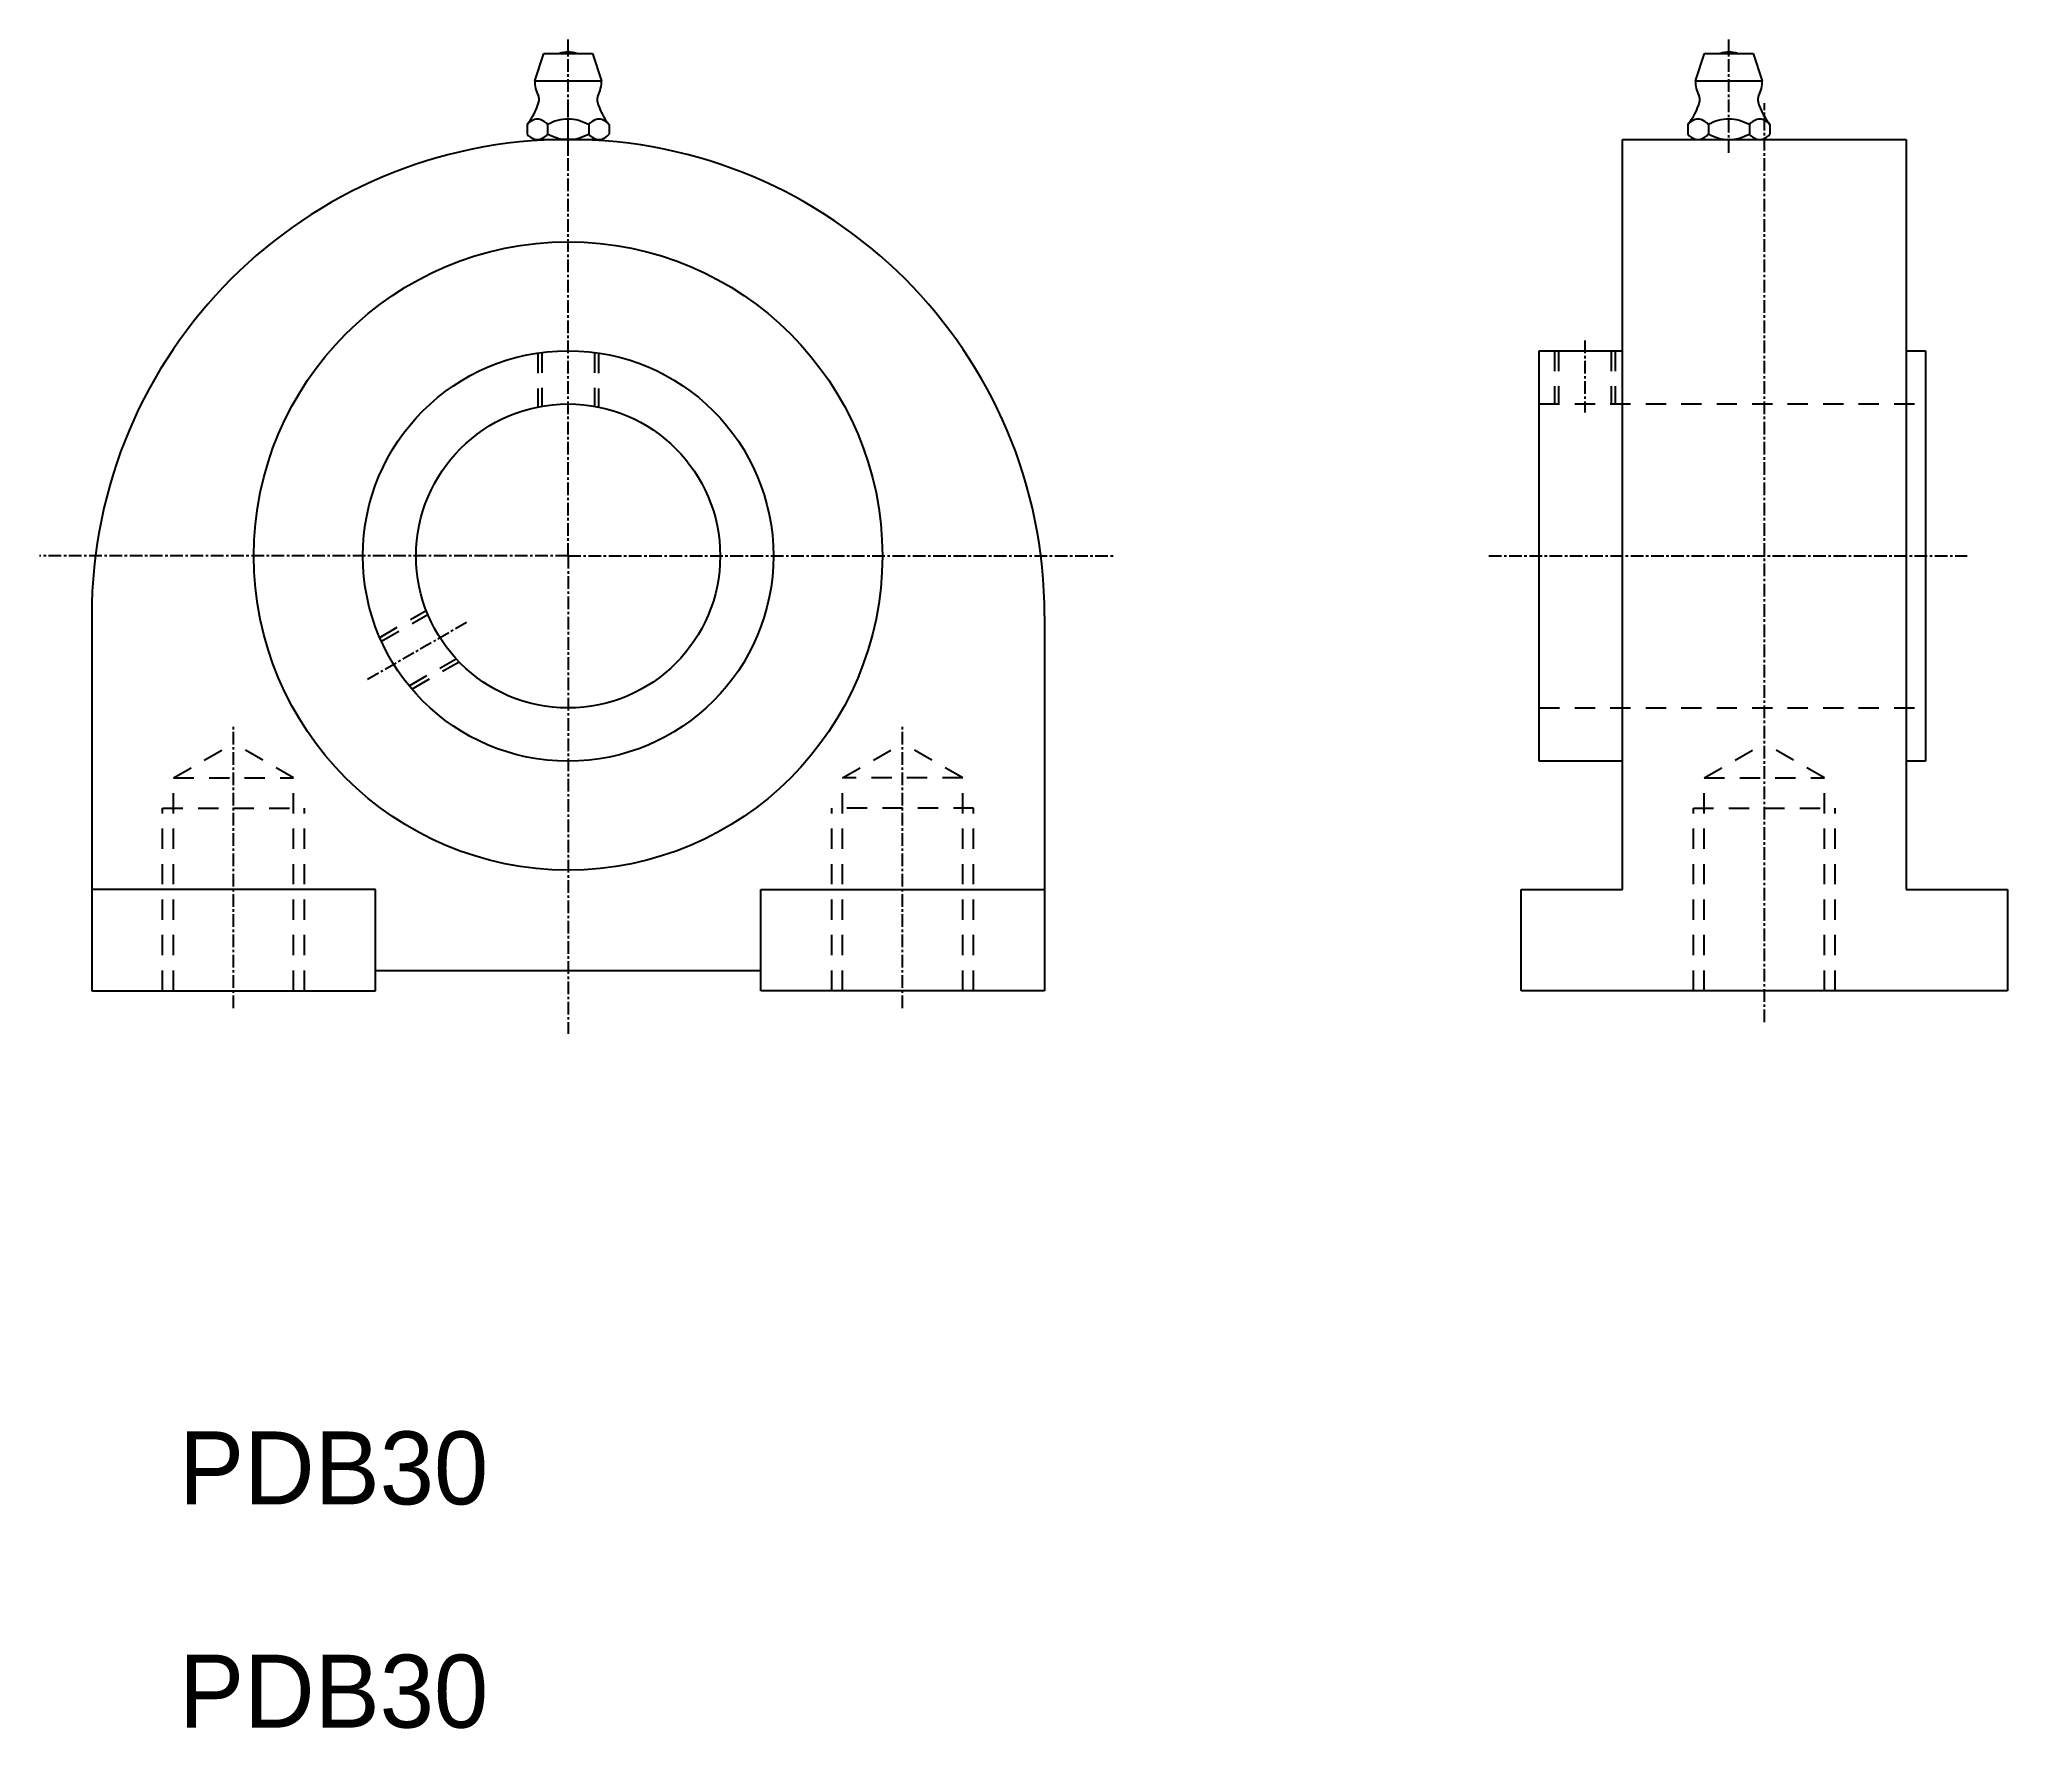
# Model space of a CAD drawing. Extents: x 202 to 396, y 13 to 179.
import ezdxf
from ezdxf.enums import TextEntityAlignment as Align

# ---------------------------------------------------------------- set-up
doc = ezdxf.new("R2010")
doc.units = 0
doc.linetypes.add('CENTER', pattern=[2, 1.25, -0.25, 0.25, -0.25])
doc.linetypes.add('DASHED', pattern=[3.5, 2, -1.5])
doc.layers.get('0').update_dxf_attribs({"linetype": 'CONTINUOUS'})
doc.layers.add('CENTER', color=1, linetype='CENTER')

msp = doc.modelspace()

# ---------------------------------------------------------------- linework, layer by layer
at = {"linetype": 'CONTINUOUS'}
for p, q in [((250.64, 175.14), (251.54, 177.84)), ((251.54, 177.84), (256.34, 177.84)), ((256.34, 177.84), (257.24, 175.14)), ((365.14, 175.14), (366.04, 177.84)), ((366.04, 177.84), (370.84, 177.84)), ((370.84, 177.84), (371.74, 175.14)), ((250.64, 175.14), (257.24, 175.14)), ((365.14, 175.14), (371.74, 175.14)), ((249.89, 170.81), (249.89, 169.87)), ((250.64, 169.34), (257.24, 169.34)), ((251.92, 170.81), (251.92, 169.87)), ((253.94, 169.34), (253.94, 169.34)), ((255.97, 170.81), (255.97, 169.87)), ((257.99, 170.81), (257.99, 169.87)), ((364.39, 170.81), (364.39, 169.87)), ((365.14, 169.34), (371.74, 169.34)), ((366.42, 170.81), (366.42, 169.87)), ((368.44, 169.34), (368.44, 169.34)), ((370.47, 170.81), (370.47, 169.87)), ((372.49, 170.81), (372.49, 169.87))]:
    msp.add_line(p, q, dxfattribs=at)
for p, q in [((357.94, 95.34), (357.94, 169.34)), ((357.94, 169.34), (385.94, 169.34)), ((385.94, 169.34), (385.94, 95.34)), ((349.74, 107.99), (349.74, 148.49)), ((349.74, 148.49), (357.94, 148.49)), ((385.94, 148.49), (387.84, 148.49)), ((387.84, 148.49), (387.84, 107.99)), ((206.94, 122.34), (206.94, 85.34)), ((300.94, 122.34), (300.94, 85.34)), ((357.94, 107.99), (349.74, 107.99)), ((387.84, 107.99), (385.94, 107.99)), ((234.94, 95.34), (206.94, 95.34)), ((234.94, 85.34), (234.94, 95.34)), ((272.94, 95.34), (300.94, 95.34)), ((272.94, 85.34), (272.94, 95.34)), ((347.94, 85.34), (347.94, 95.34)), ((347.94, 95.34), (357.94, 95.34)), ((385.94, 95.34), (395.94, 95.34)), ((395.94, 95.34), (395.94, 85.34)), ((234.94, 87.34), (272.94, 87.34)), ((206.94, 85.34), (234.94, 85.34)), ((300.94, 85.34), (272.94, 85.34)), ((395.94, 85.34), (347.94, 85.34))]:
    msp.add_line(p, q)
at = {"color": 3, "linetype": 'DASHED'}
for p, q in [((250.94, 148.27), (250.94, 142.94)), ((251.35, 148.32), (251.35, 143.01)), ((256.53, 148.32), (256.53, 143.01)), ((256.94, 148.27), (256.94, 142.94)), ((351.24, 148.49), (351.24, 143.24)), ((351.65, 148.49), (351.65, 143.24)), ((356.83, 148.49), (356.83, 143.24)), ((357.24, 148.49), (357.24, 143.24)), ((349.74, 143.24), (387.84, 143.24)), ((235.35, 120.21), (239.94, 122.85)), ((235.52, 119.83), (240.09, 122.47)), ((238.26, 115.43), (242.89, 118.1)), ((238.53, 115.11), (243.18, 117.79)), ((349.74, 113.24), (387.84, 113.24)), ((215.02, 106.34), (220.94, 109.76)), ((226.86, 106.34), (220.94, 109.76)), ((281.02, 106.34), (286.94, 109.76)), ((292.86, 106.34), (286.94, 109.76)), ((366.02, 106.34), (371.94, 109.76)), ((377.86, 106.34), (371.94, 109.76)), ((215.02, 106.34), (226.86, 106.34)), ((215.02, 85.34), (215.02, 106.34)), ((226.86, 85.34), (226.86, 106.34)), ((292.86, 106.34), (281.02, 106.34)), ((281.02, 85.34), (281.02, 106.34)), ((292.86, 85.34), (292.86, 106.34)), ((366.02, 85.34), (366.02, 106.34)), ((366.02, 106.34), (377.86, 106.34)), ((377.86, 85.34), (377.86, 106.34)), ((213.94, 103.34), (227.94, 103.34)), ((213.94, 85.34), (213.94, 103.34)), ((227.94, 85.34), (227.94, 103.34)), ((293.94, 103.34), (279.94, 103.34)), ((279.94, 85.34), (279.94, 103.34)), ((293.94, 85.34), (293.94, 103.34)), ((364.94, 85.34), (364.94, 103.34)), ((364.94, 103.34), (378.94, 103.34)), ((378.94, 85.34), (378.94, 103.34))]:
    msp.add_line(p, q, dxfattribs=at)
for radius in [31, 20.25, 15]:
    msp.add_circle((253.94, 128.24), radius)
at = {"linetype": 'CONTINUOUS'}
for centre, radius, start, end in [((253.94, 174.75), 3.2, 74.6212, 105.3788), ((368.44, 174.75), 3.2, 74.6212, 105.3788), ((253.94, 175.14), 3.3, 180, 207.0507), ((253.94, 175.14), 3.3, 332.9493, 0), ((368.44, 175.14), 3.3, 180, 207.0507), ((368.44, 175.14), 3.3, 332.9493, 0), ((245.27, 174.64), 6, 320.3375, 344.7683), ((250.29, 173.28), 0.8, 344.7674, 27.0696), ((257.59, 173.28), 0.8, 152.9304, 195.2326), ((262.61, 174.64), 6, 195.2317, 219.6625), ((359.77, 174.64), 6, 320.3375, 344.7683), ((364.79, 173.28), 0.8, 344.7674, 27.0696), ((372.09, 173.28), 0.8, 152.9304, 195.2326), ((377.11, 174.64), 6, 195.2317, 219.6625), ((251.04, 169.88), 1.48, 106.5909, 141.1281), ((250.9, 170.24), 1.1, 75.0414, 104.9586), ((250.76, 169.88), 1.48, 38.8719, 73.4091), ((254.45, 165.99), 5.45, 106.5809, 117.7257), ((253.94, 167.3), 4.04, 75.0501, 104.9499), ((253.43, 165.99), 5.44, 62.2701, 73.4191), ((257.12, 169.88), 1.48, 106.5909, 141.1281), ((256.98, 170.24), 1.1, 75.0414, 104.9586), ((256.84, 169.88), 1.48, 38.8719, 73.4091), ((365.54, 169.88), 1.48, 106.5909, 141.1281), ((365.4, 170.24), 1.1, 75.0414, 104.9586), ((365.26, 169.88), 1.48, 38.8719, 73.4091), ((368.95, 165.99), 5.45, 106.5809, 117.7257), ((368.44, 167.3), 4.04, 75.0501, 104.9499), ((367.93, 165.99), 5.44, 62.2701, 73.4191), ((371.62, 169.88), 1.48, 106.5909, 141.1281), ((371.48, 170.24), 1.1, 75.0414, 104.9586), ((371.34, 169.88), 1.48, 38.8719, 73.4091), ((251.04, 170.8), 1.48, 218.8826, 253.4091), ((250.9, 170.44), 1.1, 255.0414, 284.9586), ((250.76, 170.8), 1.48, 286.5909, 321.1283), ((254.45, 174.7), 5.44, 242.2744, 253.4191), ((253.94, 173.38), 4.04, 255.0501, 284.9499), ((253.43, 174.7), 5.45, 286.5809, 297.7299), ((257.12, 170.8), 1.48, 218.8826, 253.4091), ((256.98, 170.44), 1.1, 255.0414, 284.9586), ((256.84, 170.8), 1.48, 286.5909, 321.1283), ((365.54, 170.8), 1.48, 218.8826, 253.4091), ((365.4, 170.44), 1.1, 255.0414, 284.9586), ((365.26, 170.8), 1.48, 286.5909, 321.1283), ((368.95, 174.7), 5.44, 242.2744, 253.4191), ((368.44, 173.38), 4.04, 255.0501, 284.9499), ((367.93, 174.7), 5.45, 286.5809, 297.7299), ((371.62, 170.8), 1.48, 218.8826, 253.4091), ((371.48, 170.44), 1.1, 255.0414, 284.9586), ((371.34, 170.8), 1.48, 286.5909, 321.1283)]:
    msp.add_arc(centre, radius, start, end, dxfattribs=at)
msp.add_arc((253.94, 122.34), 47, 0, 180)
at = {"layer": 'CENTER', "color": 1, "linetype": 'CENTER'}
for p, q in [((253.94, 168.03), (253.94, 179.22)), ((368.44, 168.03), (368.44, 179.22)), ((253.94, 128.24), (253.94, 172.91)), ((371.94, 82.24), (371.94, 172.91)), ((354.24, 149.49), (354.24, 142.4)), ((253.94, 128.24), (201.78, 128.24)), ((253.94, 128.24), (307.92, 128.24)), ((253.94, 128.24), (253.94, 81.09)), ((344.76, 128.24), (391.95, 128.24)), ((243.9, 121.67), (234.15, 116.04)), ((220.94, 83.63), (220.94, 111.4)), ((286.94, 83.63), (286.94, 111.4))]:
    msp.add_line(p, q, dxfattribs=at)

# ---------------------------------------------------------------- texts
for p in [(230.81, 34.65), (230.81, 12.62)]:
    msp.add_text('PDB30', height=7.2).set_placement(p, align=Align.CENTER)

doc.saveas('drawing.dxf')
